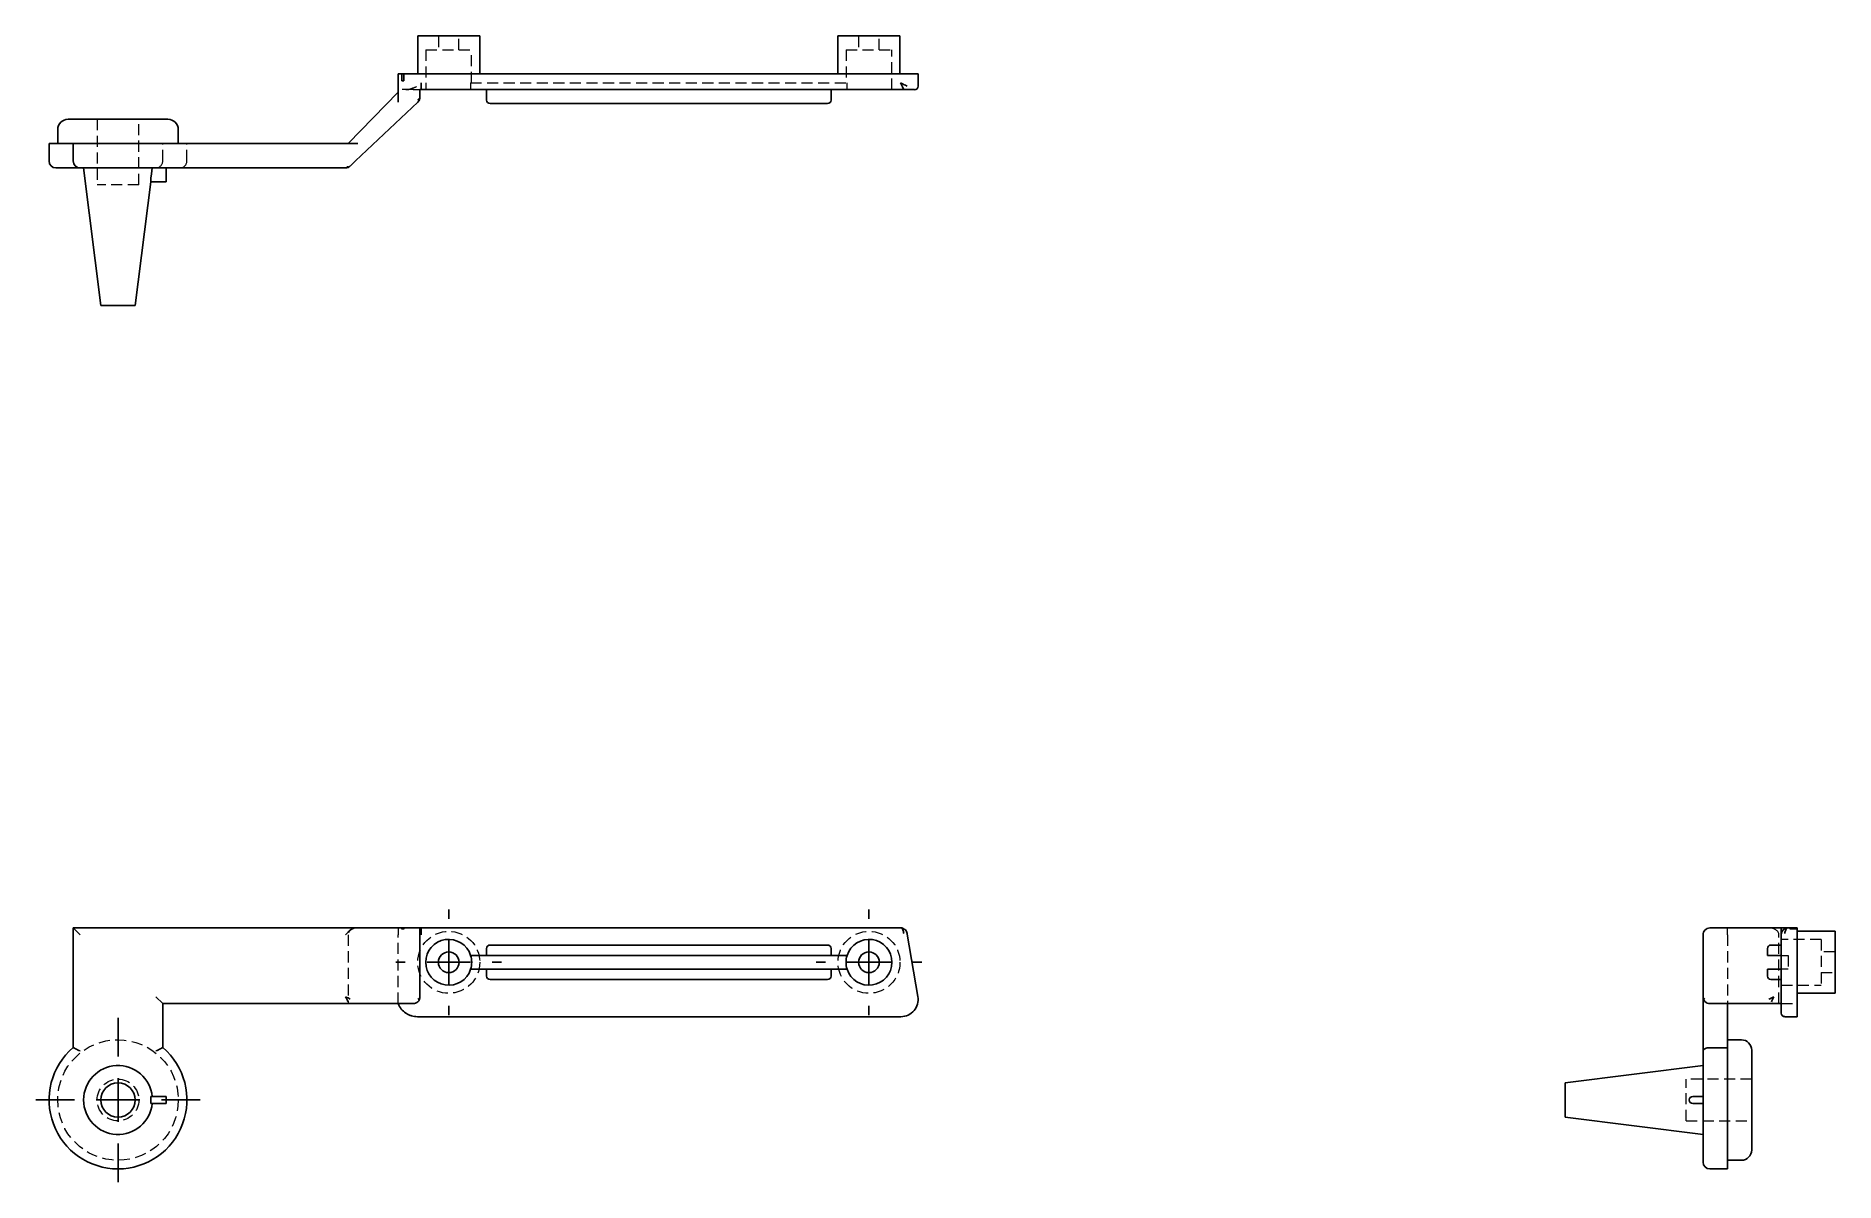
# Model space of a CAD drawing. Header units: millimetres. Extents: x 31 to 239, y 42 to 174.
import ezdxf

# ---------------------------------------------------------------- set-up
doc = ezdxf.new("R2010")
doc.units = ezdxf.units.MM
doc.linetypes.add('HIDDEN', pattern=[1.905, 1.27, -0.635])
doc.layers.add('10', color=7, linetype='Continuous')

# ---------------------------------------------------------------- blocks, each defined once
blk = doc.blocks.new('SW_CENTERMARKSYMBOL_0')
at = {"layer": '10', "color": 0}
for p, q in [((0, 5), (0, 6.07)), ((0, 0), (0, 2.5)), ((-5, 0), (-6.07, 0)), ((0, 0), (-2.5, 0)), ((0, 0), (0, -2.5)), ((0, 0), (2.5, 0)), ((5, 0), (6.07, 0)), ((0, -5), (0, -6.07))]:
    blk.add_line(p, q, dxfattribs=at)
blk = doc.blocks.new('SW_CENTERMARKSYMBOL_1')
at = {"layer": '10', "color": 0}
for p, q in [((0, 5), (0, 6.07)), ((0, 0), (0, 2.5)), ((-5, 0), (-6.07, 0)), ((0, 0), (-2.5, 0)), ((0, 0), (0, -2.5)), ((0, 0), (2.5, 0)), ((5, 0), (6.07, 0)), ((0, -5), (0, -6.07))]:
    blk.add_line(p, q, dxfattribs=at)
blk = doc.blocks.new('SW_CENTERMARKSYMBOL_2')
at = {"layer": '10', "color": 0}
for p, q in [((0, 5), (0, 9.44)), ((0, 0), (0, 2.5)), ((-5, 0), (-9.44, 0)), ((0, 0), (-2.5, 0)), ((0, 0), (0, -2.5)), ((0, 0), (2.5, 0)), ((5, 0), (9.44, 0)), ((0, -5), (0, -9.44))]:
    blk.add_line(p, q, dxfattribs=at)

msp = doc.modelspace()

# ---------------------------------------------------------------- linework, layer by layer
at = {"color": 7, "linetype": 'Continuous', "lineweight": 25}
for p, q in [((75.42, 173.52), (75.42, 169.16)), ((75.42, 173.52), (82.55, 173.52)), ((82.55, 169.16), (82.55, 173.52)), ((123.78, 173.52), (123.78, 169.16)), ((123.78, 173.52), (130.92, 173.52)), ((130.92, 169.16), (130.92, 173.52)), ((73.17, 169.16), (73.6, 169.16)), ((73.17, 165.92), (73.17, 169.16)), ((73.6, 168.34), (73.6, 169.16)), ((73.6, 169.16), (73.83, 169.16)), ((73.83, 169.16), (73.83, 168.37)), ((73.83, 169.16), (130.97, 169.16)), ((75.81, 168.13), (75.81, 167.34)), ((131.75, 169.16), (130.97, 169.16)), ((131.75, 169.16), (132.97, 169.16)), ((133, 169.16), (132.97, 169.16)), ((133, 167.73), (133, 169.16)), ((73.17, 167.05), (67.42, 161.15)), ((68.27, 159.13), (75.43, 165.91)), ((75.68, 167.34), (75.81, 167.34)), ((75.68, 166.49), (75.68, 167.34)), ((75.81, 167.34), (131.37, 167.34)), ((83.35, 167.34), (83.35, 166.15)), ((83.74, 165.75), (122.59, 165.75)), ((122.99, 166.15), (122.99, 167.34)), ((131.37, 167.34), (132.58, 167.34)), ((132.58, 167.34), (132.6, 167.34)), ((40.93, 163.93), (35.18, 163.93)), ((46.68, 163.93), (40.93, 163.93)), ((33.99, 162.74), (33.99, 161.15)), ((47.87, 161.15), (47.87, 162.74)), ((33, 161.15), (33, 159.13)), ((33, 161.15), (35.77, 161.15)), ((35.77, 159.13), (35.77, 161.15)), ((35.77, 161.15), (68.52, 161.15)), ((33.79, 158.34), (36.57, 158.34)), ((36.57, 158.34), (67.12, 158.34)), ((36.96, 158.34), (38.95, 142.48)), ((46.48, 158.34), (46.48, 157.15)), ((67.66, 158.55), (68.27, 159.13)), ((42.91, 142.48), (44.69, 156.75)), ((44.69, 156.75), (46.48, 156.75)), ((46.48, 156.75), (46.48, 157.15)), ((38.95, 142.48), (42.91, 142.48)), ((35.77, 70.87), (35.77, 57.07)), ((35.77, 70.87), (36.57, 70.07)), ((68.27, 70.87), (35.77, 70.87)), ((67.66, 70.62), (67.12, 70.07)), ((68.27, 70.87), (75.43, 70.87)), ((75.68, 70.87), (75.43, 70.87)), ((75.68, 62.94), (75.68, 70.87)), ((75.68, 70.87), (75.81, 70.87)), ((130.97, 70.87), (75.81, 70.87)), ((75.81, 70.87), (75.81, 70.07)), ((224.13, 70.87), (230.91, 70.87)), ((231.49, 70.87), (230.91, 70.87)), ((231.49, 70.87), (232.34, 70.87)), ((233.13, 70.87), (232.34, 70.87)), ((232.34, 70.87), (232.34, 70.07)), ((234.16, 70.87), (233.13, 70.87)), ((234.16, 70.21), (234.16, 70.87)), ((238.52, 70.47), (234.16, 70.47)), ((238.52, 70.47), (238.52, 66.9)), ((83.35, 68.49), (83.35, 67.7)), ((122.59, 68.89), (83.74, 68.89)), ((122.99, 67.7), (122.99, 68.49)), ((131.76, 70.14), (131.75, 70.21)), ((132.97, 62.95), (131.76, 70.14)), ((223.34, 70.07), (223.34, 62.94)), ((230.75, 68.49), (230.75, 67.7)), ((232.34, 68.89), (231.15, 68.89)), ((232.34, 70.07), (232.34, 62.89)), ((234.16, 70.21), (234.16, 62.95)), ((81.5, 67.7), (83.35, 67.7)), ((83.35, 67.7), (83.74, 67.7)), ((83.74, 67.7), (122.59, 67.7)), ((122.59, 67.7), (122.99, 67.7)), ((122.99, 67.7), (124.84, 67.7)), ((230.75, 67.7), (231.15, 67.7)), ((232.34, 67.7), (231.15, 67.7)), ((238.52, 66.9), (238.52, 63.34)), ((83.35, 66.11), (81.5, 66.11)), ((83.35, 66.11), (83.35, 65.32)), ((83.74, 66.11), (83.35, 66.11)), ((122.59, 66.11), (83.74, 66.11)), ((83.74, 64.92), (122.59, 64.92)), ((122.99, 66.11), (122.59, 66.11)), ((122.99, 65.32), (122.99, 66.11)), ((124.84, 66.11), (122.99, 66.11)), ((230.75, 66.11), (230.75, 65.32)), ((231.15, 66.11), (230.75, 66.11)), ((232.34, 66.11), (231.15, 66.11)), ((231.15, 64.92), (232.34, 64.92)), ((46.08, 62.15), (45.29, 62.94)), ((46.08, 62.15), (67.69, 62.15)), ((46.08, 57.07), (46.08, 62.15)), ((67.69, 62.15), (74.89, 62.15)), ((73.17, 62.14), (73.17, 62.15)), ((223.34, 62.94), (223.34, 56.69)), ((224.13, 62.15), (230.94, 62.15)), ((226.15, 62.15), (226.15, 57.07)), ((230.94, 62.15), (232.34, 62.15)), ((232.34, 62.89), (232.34, 61.04)), ((234.16, 63.34), (238.52, 63.34)), ((234.16, 60.64), (234.16, 62.95)), ((75.38, 60.64), (131.02, 60.64)), ((232.73, 60.64), (234.16, 60.64)), ((227.74, 57.98), (226.15, 57.98)), ((223.34, 56.69), (223.34, 43.91)), ((224.13, 57.07), (226.15, 57.07)), ((226.15, 57.07), (226.15, 43.12)), ((228.93, 45.3), (228.93, 56.79)), ((223.34, 55.01), (207.48, 53.03)), ((207.48, 53.03), (207.48, 51.05)), ((46.48, 51.44), (44.72, 51.44)), ((44.72, 50.65), (46.48, 50.65)), ((46.48, 50.65), (46.48, 51.44)), ((207.48, 51.05), (207.48, 49.06)), ((223.34, 51.44), (222.15, 51.44)), ((223.34, 50.65), (222.15, 50.65)), ((207.48, 49.06), (223.34, 47.08)), ((226.15, 44.11), (227.74, 44.11)), ((224.13, 43.12), (226.15, 43.12))]:
    msp.add_line(p, q, dxfattribs=at)
at = {"color": 7, "linetype": 'HIDDEN', "lineweight": 18}
for p, q in [((76.35, 171.93), (81.62, 171.93)), ((76.35, 171.93), (76.35, 167.34)), ((77.8, 173.52), (77.8, 171.93)), ((80.17, 171.93), (80.17, 173.52)), ((81.62, 168.13), (81.62, 171.93)), ((124.71, 171.93), (129.99, 171.93)), ((124.71, 171.93), (124.71, 168.13)), ((126.16, 173.52), (126.16, 171.93)), ((128.54, 171.93), (128.54, 173.52)), ((129.99, 167.34), (129.99, 171.93)), ((81.5, 168.13), (81.5, 167.34)), ((81.5, 168.13), (124.84, 168.13)), ((124.84, 167.34), (124.84, 168.13)), ((74.89, 167.34), (73.17, 167.34)), ((74.89, 167.34), (75.68, 167.34)), ((38.53, 163.93), (38.53, 156.39)), ((43.33, 156.39), (43.33, 163.93)), ((46.08, 159.13), (46.08, 161.15)), ((48.86, 159.13), (48.86, 161.15)), ((43.33, 156.39), (38.53, 156.39)), ((44.67, 156.75), (44.69, 156.75)), ((73.17, 70.87), (73.17, 70.07)), ((73.6, 70.71), (73.6, 70.87)), ((73.83, 70.71), (73.6, 70.71)), ((73.83, 70.87), (73.83, 70.71)), ((226.15, 70.07), (226.15, 70.87)), ((233.34, 70.71), (233.34, 70.87)), ((233.37, 70.71), (233.34, 70.71)), ((233.37, 70.87), (233.37, 70.71)), ((234.16, 70.71), (233.37, 70.71)), ((67.42, 70.07), (67.42, 62.15)), ((73.17, 62.15), (73.17, 70.07)), ((226.15, 70.07), (226.15, 62.15)), ((232.05, 62.15), (232.05, 70.07)), ((236.93, 69.54), (232.34, 69.54)), ((236.93, 69.54), (236.93, 64.27)), ((232.34, 67.7), (233.13, 67.7)), ((233.13, 67.7), (233.13, 66.11)), ((238.52, 68.09), (236.93, 68.09)), ((233.13, 66.11), (232.34, 66.11)), ((232.34, 64.27), (236.93, 64.27)), ((236.93, 65.71), (238.52, 65.71)), ((232.34, 62.14), (234.16, 62.14)), ((221.39, 48.65), (221.39, 53.44)), ((228.93, 53.44), (221.39, 53.44)), ((221.39, 48.65), (228.93, 48.65))]:
    msp.add_line(p, q, dxfattribs=at)
at = {"color": 7, "linetype": 'Continuous', "lineweight": 25, "flags": 128}
msp.add_lwpolyline([(44.87, 158.34), (44.79, 157.66), (44.72, 157.15)], dxfattribs=at)
at = {"color": 7, "linetype": 'HIDDEN', "lineweight": 18}
for centre, radius in [((78.99, 66.9), 3.57), ((127.35, 66.9), 3.57), ((40.93, 51.05), 6.94), ((40.93, 51.05), 2.4)]:
    msp.add_circle(centre, radius, dxfattribs=at)
at = {"color": 7, "linetype": 'Continuous', "lineweight": 25}
for centre, radius in [((78.99, 66.9), 1.19), ((127.35, 66.9), 1.19), ((40.93, 51.05), 1.98)]:
    msp.add_circle(centre, radius, dxfattribs=at)
for centre, radius, start, end in [((73.85, 167.18), 1.19, 90.6674, 101.7223), ((132.6, 167.73), 0.396, 270, 0), ((74.89, 166.49), 0.793, 313.4519, 0), ((83.74, 166.15), 0.396, 180, 270), ((122.59, 166.15), 0.396, 270, 0), ((35.18, 162.74), 1.19, 90, 180), ((46.68, 162.74), 1.19, 0, 90), ((33.79, 159.13), 0.793, 180, 270), ((36.57, 159.13), 0.793, 180, 270), ((67.12, 159.13), 0.793, 270, 313.4519), ((224.13, 70.07), 0.793, 136.5481, 180), ((224.13, 70.07), 0.793, 90, 136.5481), ((78.99, 66.9), 2.64, 17.5028, 342.4972), ((83.74, 68.49), 0.396, 90, 180), ((122.59, 68.49), 0.396, 0, 90), ((127.35, 66.9), 2.64, 197.5028, 162.4972), ((231.15, 68.49), 0.396, 90, 180), ((233.13, 70.07), 0.793, 170.4122, 180), ((78.99, 66.9), 2.64, 342.4972, 17.5028), ((127.35, 66.9), 2.64, 162.4972, 197.5028), ((83.74, 65.32), 0.396, 180, 270), ((122.59, 65.32), 0.396, 270, 0), ((231.15, 65.32), 0.396, 180, 270), ((75.38, 63.02), 2.38, 201.5558, 236.4427), ((131.02, 62.62), 1.98, 270, 9.5878), ((232.73, 61.04), 0.396, 180, 270), ((227.74, 56.79), 1.19, 0, 90), ((40.93, 51.05), 7.93, 130.5416, 49.4584), ((40.93, 51.05), 3.96, 5.7392, 354.2608), ((222.15, 51.05), 0.396, 90, 270), ((224.13, 43.91), 0.793, 180, 270), ((227.74, 45.3), 1.19, 270, 0)]:
    msp.add_arc(centre, radius, start, end, dxfattribs=at)
at = {"color": 7, "linetype": 'HIDDEN', "lineweight": 18}
for centre in [(45.29, 159.13), (48.06, 159.13)]:
    msp.add_arc(centre, 0.793, 270, 0, dxfattribs=at)
for centre, major_axis, ratio, start_param, end_param in [((68.52, 70.07), (-1.11, 0), 0.716, 4.712389, 6.283185), ((230.92, 70.07), (1.14, 0), 0.6981, 0, 1.570373)]:
    msp.add_ellipse(centre, major_axis=major_axis, ratio=ratio, start_param=start_param, end_param=end_param, dxfattribs=at)
at = {"color": 7, "linetype": 'Continuous', "lineweight": 25}
msp.add_ellipse((68.27, 70.07), major_axis=(0.837, 0), ratio=0.94737, start_param=1.570796, end_param=2.383214, dxfattribs=at)
at = {"color": 7, "linetype": 'HIDDEN', "lineweight": 18}
for points, knots in [([(74.07, 167.34), (74.17, 167.34), (74.28, 167.35), (74.49, 167.4), (74.6, 167.44), (74.93, 167.55), (75.16, 167.64), (75.38, 167.73)], [0, 0, 0, 0, 0.25, 0.25, 0.5, 0.5, 1, 1, 1, 1]), ([(44.69, 156.75), (44.69, 156.75), (44.69, 156.79), (44.7, 156.94), (44.71, 157.04), (44.72, 157.15)], [0, 0, 0, 0, 0.5, 0.5, 1, 1, 1, 1])]:
    msp.add_open_spline(points, degree=3, knots=knots, dxfattribs=at)
at = {"color": 7, "linetype": 'Continuous', "lineweight": 25}
for points, knots in [([(131.75, 167.74), (131.72, 167.75), (131.55, 167.84), (131.18, 168.02), (130.97, 168.13)], [0.167339, 0.167339, 0.167339, 0.167339, 0.768821, 1.570796, 1.570796, 1.570796, 1.570796]), ([(130.97, 168.13), (131.07, 167.92), (131.26, 167.55), (131.34, 167.37), (131.36, 167.35)], [0.167339, 0.167339, 0.167339, 0.167339, 0.969315, 1.570796, 1.570796, 1.570796, 1.570796]), ([(44.72, 157.15), (44.71, 157.04), (44.7, 156.94), (44.69, 156.79), (44.69, 156.75), (44.69, 156.75)], [0, 0, 0, 0, 0.5, 0.5, 1, 1, 1, 1]), ([(130.97, 70.87), (131.07, 70.87), (131.26, 70.71), (131.34, 70.36), (131.36, 70.21)], [0.167339, 0.167339, 0.167339, 0.167339, 0.969315, 1.570796, 1.570796, 1.570796, 1.570796]), ([(131.75, 70.21), (131.72, 70.36), (131.55, 70.71), (131.18, 70.87), (130.97, 70.87)], [0.167339, 0.167339, 0.167339, 0.167339, 0.768821, 1.570796, 1.570796, 1.570796, 1.570796]), ([(233.13, 70.87), (232.92, 70.87), (232.55, 70.71), (232.37, 70.36), (232.35, 70.21)], [0.167339, 0.167339, 0.167339, 0.167339, 0.969315, 1.570796, 1.570796, 1.570796, 1.570796]), ([(232.74, 70.21), (232.75, 70.36), (232.84, 70.71), (233.02, 70.87), (233.13, 70.87)], [0.167339, 0.167339, 0.167339, 0.167339, 0.768821, 1.570796, 1.570796, 1.570796, 1.570796]), ([(74.07, 61.04), (74.17, 60.97), (74.28, 60.91), (74.49, 60.81), (74.6, 60.77), (74.93, 60.67), (75.16, 60.64), (75.38, 60.64)], [0, 0, 0, 0, 0.25, 0.25, 0.5, 0.5, 1, 1, 1, 1]), ([(35.77, 57.07), (35.77, 57.07), (35.8, 57.06), (35.88, 57.02), (35.95, 56.99), (36.17, 56.89), (36.37, 56.79), (36.57, 56.69)], [0, 0, 0, 0, 0.25, 0.25, 0.5, 0.5, 1, 1, 1, 1]), ([(46.08, 57.07), (46.08, 57.07), (46.06, 57.06), (45.97, 57.02), (45.91, 56.99), (45.69, 56.89), (45.48, 56.79), (45.29, 56.69)], [0, 0, 0, 0, 0.25, 0.25, 0.5, 0.5, 1, 1, 1, 1]), ([(224.13, 57.07), (224.02, 57.07), (223.91, 57.06), (223.71, 57.02), (223.63, 56.99), (223.41, 56.89), (223.34, 56.79), (223.34, 56.69)], [0, 0, 0, 0, 0.25, 0.25, 0.5, 0.5, 1, 1, 1, 1]), ([(44.72, 51.44), (44.71, 51.44), (44.7, 51.4), (44.69, 51.25), (44.69, 51.15), (44.69, 50.94), (44.69, 50.84), (44.7, 50.69), (44.71, 50.65), (44.72, 50.65)], [0, 0, 0, 0, 0.25, 0.25, 0.5, 0.5, 0.75, 0.75, 1, 1, 1, 1])]:
    msp.add_open_spline(points, degree=3, knots=knots, dxfattribs=at)
at = {"color": 7, "linetype": 'HIDDEN', "lineweight": 18}
for points in [[(75.43, 166.2), (75.59, 166.28), (75.68, 166.38), (75.68, 166.49)], [(67.12, 158.34), (67.22, 158.34), (67.32, 158.42), (67.39, 158.55)]]:
    msp.add_open_spline(points, degree=3, dxfattribs=at)
at = {"color": 7, "linetype": 'Continuous', "lineweight": 25}
for points in [[(67.66, 62.67), (67.52, 62.74), (67.32, 62.84), (67.12, 62.94)], [(67.12, 62.94), (67.22, 62.74), (67.32, 62.54), (67.39, 62.39)], [(74.89, 62.15), (75.09, 62.15), (75.29, 62.23), (75.43, 62.36)], [(75.68, 62.94), (75.68, 62.83), (75.59, 62.72), (75.43, 62.65)], [(75.43, 62.36), (75.59, 62.51), (75.68, 62.72), (75.68, 62.94)], [(223.55, 62.67), (223.42, 62.74), (223.34, 62.84), (223.34, 62.94)], [(223.34, 62.94), (223.34, 62.74), (223.42, 62.54), (223.55, 62.39)], [(223.55, 62.39), (223.7, 62.24), (223.92, 62.15), (224.13, 62.15)], [(231.49, 62.94), (231.27, 62.83), (231.06, 62.72), (230.91, 62.65)], [(231.2, 62.36), (231.28, 62.51), (231.38, 62.72), (231.49, 62.94)]]:
    msp.add_open_spline(points, degree=3, dxfattribs=at)

# ---------------------------------------------------------------- block references
at = {"layer": '10'}
for name, p in [('SW_CENTERMARKSYMBOL_0', (78.99, 66.9)), ('SW_CENTERMARKSYMBOL_1', (127.35, 66.9)), ('SW_CENTERMARKSYMBOL_2', (40.93, 51.05))]:
    msp.add_blockref(name, p, dxfattribs=at)

doc.saveas('drawing.dxf')
